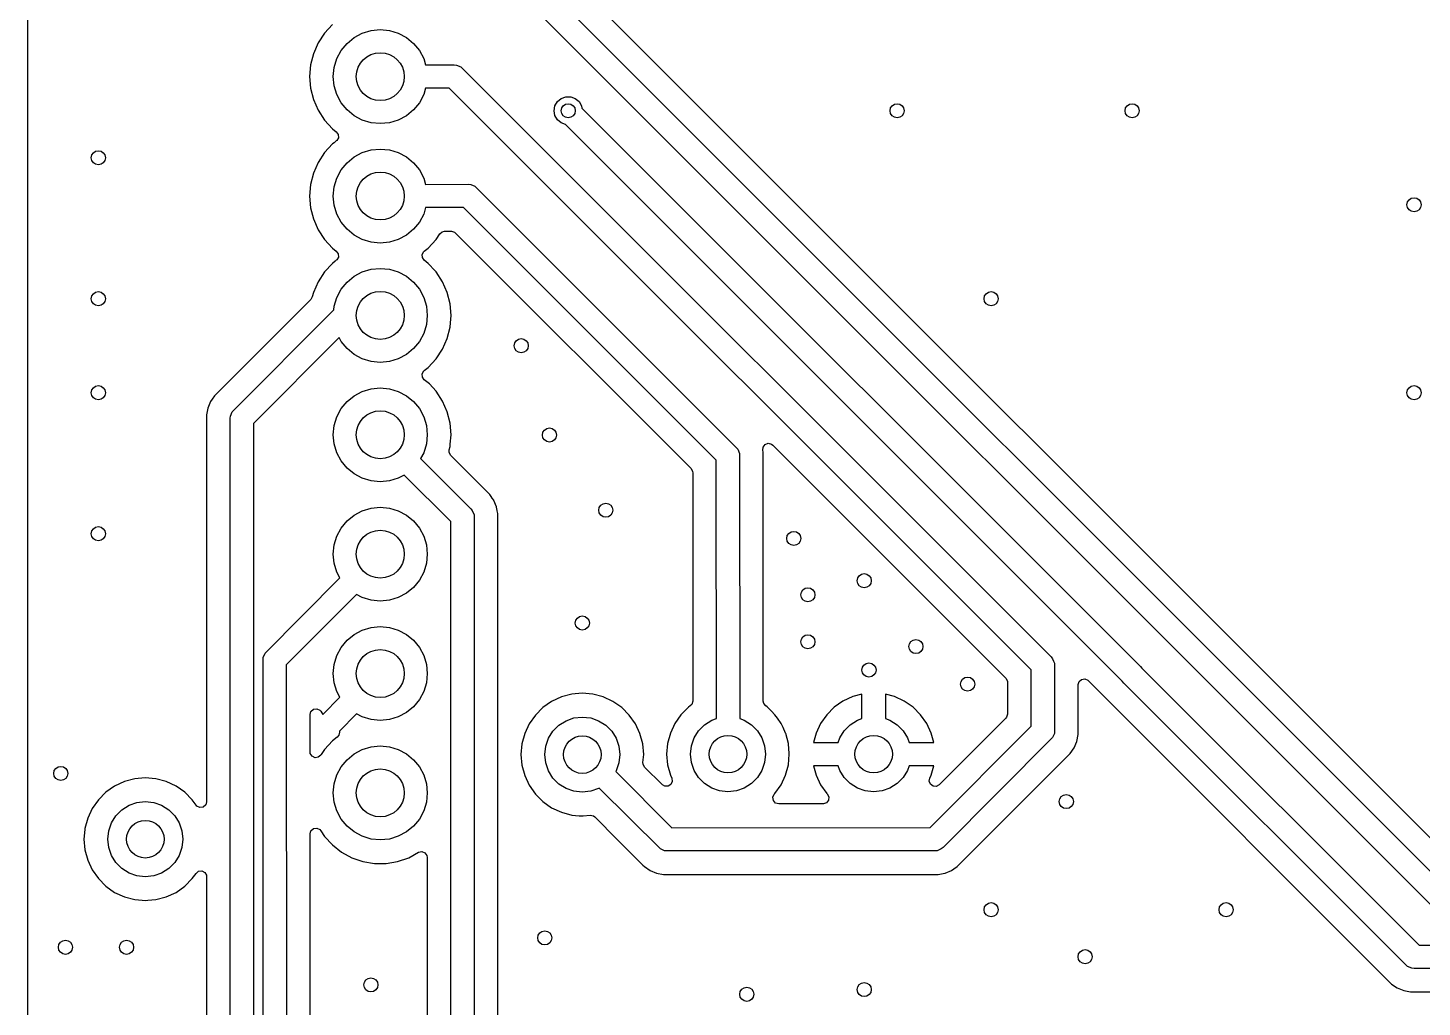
# Model space of a CAD drawing. Extents: x 105.5 to 175.5, y -124.6 to -35.5.
# Drawn here: x 105.5 to 135.17, y -86.07 to -65.24 of the extents above; entities that cross this region are included whole.
import ezdxf

# ---------------------------------------------------------------- set-up
doc = ezdxf.new("R2010")
doc.units = 0
doc.layers.add('BLACK', color=7, linetype='CONTINUOUS')

msp = doc.modelspace()

# ---------------------------------------------------------------- linework, layer by layer
at = {"layer": 'BLACK', "linetype": 'CONTINUOUS'}
for p, q in [((105.5005, -82.499998), (105.5005, -40.931323)), ((113.856226, -61.704254), (135.913104, -83.754571)), ((136.079548, -83.213181), (114.499381, -61.633013)), ((135.662746, -84.204506), (113.505097, -62.053448)), ((111.980257, -65.167261), (111.811833, -65.350217)), ((112.80491, -65.294215), (113, -65.275)), ((113, -65.275), (113.19509, -65.294215)), ((111.675826, -65.558393), (111.575936, -65.786118)), ((111.811833, -65.350217), (111.675826, -65.558393)), ((112.16853, -65.71943), (112.292893, -65.567893)), ((112.292893, -65.567893), (112.44443, -65.44353)), ((112.44443, -65.44353), (112.617317, -65.35112)), ((112.617317, -65.35112), (112.80491, -65.294215)), ((113.19509, -65.294215), (113.382683, -65.35112)), ((113.382683, -65.35112), (113.55557, -65.44353)), ((113.55557, -65.44353), (113.707107, -65.567893)), ((113.707107, -65.567893), (113.83147, -65.71943)), ((111.575936, -65.786118), (111.514892, -66.027175)), ((112.07612, -65.892317), (112.16853, -65.71943)), ((113.83147, -65.71943), (113.92388, -65.892317)), ((111.51489, -66.027187), (111.494357, -66.274994)), ((111.514892, -66.027175), (111.51489, -66.027187)), ((112, -66.275), (112.019215, -66.07991)), ((112.019215, -66.07991), (112.07612, -65.892317)), ((113.92388, -65.892317), (113.964676, -66.026805)), ((113.964676, -66.026805), (114.575, -66.025)), ((114.575, -66.025), (114.623773, -66.029804)), ((114.623773, -66.029804), (114.713893, -66.067133)), ((114.713893, -66.067133), (114.71574, -66.06898)), ((114.71574, -66.06898), (127.276777, -78.623223)), ((111.494357, -66.274994), (111.494357, -66.275005)), ((111.494357, -66.275005), (111.51489, -66.522812)), ((112.019215, -66.47009), (112, -66.275)), ((111.51489, -66.522812), (111.514892, -66.522824)), ((111.514892, -66.522824), (111.575936, -66.763881)), ((112.07612, -66.657683), (112.019215, -66.47009)), ((112.16853, -66.83057), (112.07612, -66.657683)), ((113.92388, -66.657683), (113.83147, -66.83057)), ((113.964994, -66.522145), (113.92388, -66.657683)), ((114.467142, -66.520659), (113.964994, -66.522145)), ((126.850322, -78.897142), (114.467142, -66.520659)), ((116.770187, -66.807164), (116.85, -66.740192)), ((116.85, -66.740192), (116.947906, -66.704558)), ((116.947906, -66.704558), (117.052094, -66.704558)), ((117.052094, -66.704558), (117.15, -66.740192)), ((117.15, -66.740192), (117.229813, -66.807164)), ((111.575936, -66.763881), (111.675826, -66.991606)), ((111.675826, -66.991606), (111.811833, -67.199782)), ((112.292893, -66.982107), (112.16853, -66.83057)), ((112.44443, -67.10647), (112.292893, -66.982107)), ((113.707107, -66.982107), (113.55557, -67.10647)), ((113.83147, -66.83057), (113.707107, -66.982107)), ((116.7, -67), (116.718092, -66.897394)), ((116.718092, -67.102606), (116.7, -67)), ((116.718092, -66.897394), (116.770187, -66.807164)), ((117.229813, -66.807164), (117.281908, -66.897394)), ((117.281908, -66.897394), (117.289971, -66.943127)), ((117.289971, -66.943127), (129.176777, -78.823223)), ((111.811833, -67.199782), (111.811836, -67.199785)), ((111.811836, -67.199785), (111.980256, -67.382738)), ((112.617317, -67.19888), (112.44443, -67.10647)), ((112.80491, -67.255785), (112.617317, -67.19888)), ((113, -67.275), (112.80491, -67.255785)), ((113.19509, -67.255785), (113, -67.275)), ((113.382683, -67.19888), (113.19509, -67.255785)), ((113.55557, -67.10647), (113.382683, -67.19888)), ((116.770187, -67.192836), (116.718092, -67.102606)), ((116.85, -67.259808), (116.770187, -67.192836)), ((116.938546, -67.292035), (116.85, -67.259808)), ((128.792315, -79.139114), (116.938546, -67.292035)), ((111.980256, -67.382738), (112.063008, -67.447147)), ((112.063014, -67.642848), (112.015385, -67.67992)), ((112.063008, -67.447147), (112.103821, -67.503857)), ((112.072864, -67.634313), (112.063014, -67.642848)), ((112.107496, -67.57363), (112.072864, -67.634313)), ((112.103821, -67.503857), (112.107496, -67.57363)), ((111.811833, -67.890217), (111.675826, -68.098393)), ((111.980257, -67.707261), (111.811833, -67.890217)), ((112.015385, -67.67992), (111.980257, -67.707261)), ((112.44443, -67.98353), (112.617317, -67.89112)), ((112.617317, -67.89112), (112.80491, -67.834215)), ((112.80491, -67.834215), (113, -67.815)), ((113, -67.815), (113.19509, -67.834215)), ((113.19509, -67.834215), (113.382683, -67.89112)), ((113.382683, -67.89112), (113.55557, -67.98353)), ((111.675826, -68.098393), (111.575936, -68.326118)), ((112.16853, -68.25943), (112.292893, -68.107893)), ((112.292893, -68.107893), (112.44443, -67.98353)), ((113.55557, -67.98353), (113.707107, -68.107893)), ((113.707107, -68.107893), (113.83147, -68.25943)), ((111.575936, -68.326118), (111.514892, -68.567175)), ((112.019215, -68.61991), (112.07612, -68.432317)), ((112.07612, -68.432317), (112.16853, -68.25943)), ((113.83147, -68.25943), (113.92388, -68.432317)), ((113.92388, -68.432317), (113.964818, -68.567273)), ((111.51489, -68.567187), (111.494357, -68.814994)), ((111.494357, -68.814994), (111.494357, -68.815005)), ((111.494357, -68.815005), (111.51489, -69.062812)), ((111.514892, -68.567175), (111.51489, -68.567187)), ((112, -68.815), (112.019215, -68.61991)), ((112.019215, -69.01009), (112, -68.815)), ((113.964818, -68.567273), (114.875661, -68.565)), ((114.875661, -68.565), (114.924434, -68.569804)), ((114.924434, -68.569804), (115.014554, -68.607133)), ((115.014554, -68.607133), (115.015371, -68.60795)), ((115.015371, -68.60795), (120.576777, -74.162562)), ((111.51489, -69.062812), (111.514892, -69.062824)), ((111.514892, -69.062824), (111.575936, -69.303881)), ((112.07612, -69.197683), (112.019215, -69.01009)), ((113.964859, -69.062591), (113.92388, -69.197683)), ((114.767778, -69.060587), (113.964859, -69.062591)), ((120.150072, -74.436306), (114.767778, -69.060587)), ((111.575936, -69.303881), (111.675826, -69.531606)), ((112.16853, -69.37057), (112.07612, -69.197683)), ((112.292893, -69.522107), (112.16853, -69.37057)), ((113.83147, -69.37057), (113.707107, -69.522107)), ((113.92388, -69.197683), (113.83147, -69.37057)), ((111.675826, -69.531606), (111.811833, -69.739782)), ((112.44443, -69.64647), (112.292893, -69.522107)), ((112.617317, -69.73888), (112.44443, -69.64647)), ((113.55557, -69.64647), (113.382683, -69.73888)), ((113.707107, -69.522107), (113.55557, -69.64647)), ((114.188164, -69.739785), (114.265327, -69.621677)), ((114.265327, -69.621677), (114.318474, -69.576322)), ((114.318474, -69.576322), (114.369136, -69.5655)), ((114.369136, -69.5655), (114.513431, -69.5655)), ((114.513431, -69.5655), (114.58047, -69.585185)), ((114.58047, -69.585185), (114.601112, -69.601819)), ((114.601112, -69.601819), (119.613181, -74.613887)), ((111.811833, -69.739782), (111.811835, -69.739784)), ((111.811835, -69.739784), (111.811836, -69.739785)), ((111.811836, -69.739785), (111.980256, -69.922738)), ((111.980256, -69.922738), (112.063008, -69.987147)), ((112.063008, -69.987147), (112.103821, -70.043857)), ((112.80491, -69.795785), (112.617317, -69.73888)), ((113, -69.815), (112.80491, -69.795785)), ((113.19509, -69.795785), (113, -69.815)), ((113.382683, -69.73888), (113.19509, -69.795785)), ((113.892504, -70.05637), (113.927136, -69.995687)), ((113.927136, -69.995687), (113.936985, -69.987151)), ((113.936985, -69.987151), (114.019744, -69.922738)), ((114.019744, -69.922738), (114.188164, -69.739785)), ((111.980257, -70.247261), (111.811833, -70.430217)), ((112.041942, -70.19925), (111.980257, -70.247261)), ((112.063014, -70.182848), (112.041942, -70.19925)), ((112.072864, -70.174313), (112.063014, -70.182848)), ((112.107496, -70.11363), (112.072864, -70.174313)), ((112.103821, -70.043857), (112.107496, -70.11363)), ((113.896179, -70.126143), (113.892504, -70.05637)), ((113.936991, -70.182852), (113.896179, -70.126143)), ((114.019744, -70.247262), (113.936991, -70.182852)), ((114.166557, -70.406744), (114.019744, -70.247262)), ((111.811833, -70.430217), (111.675826, -70.638393)), ((112.292893, -70.647893), (112.44443, -70.52353)), ((112.44443, -70.52353), (112.617317, -70.43112)), ((112.617317, -70.43112), (112.80491, -70.374215)), ((112.80491, -70.374215), (113, -70.355)), ((113, -70.355), (113.19509, -70.374215)), ((113.19509, -70.374215), (113.382683, -70.43112)), ((113.382683, -70.43112), (113.55557, -70.52353)), ((113.55557, -70.52353), (113.707107, -70.647893)), ((114.188166, -70.430217), (114.166557, -70.406744)), ((114.324173, -70.638393), (114.188166, -70.430217)), ((111.575934, -70.866123), (111.551567, -70.962347)), ((111.575935, -70.866122), (111.575934, -70.866123)), ((111.675826, -70.638393), (111.575935, -70.866122)), ((112.07612, -70.972317), (112.16853, -70.79943)), ((112.16853, -70.79943), (112.292893, -70.647893)), ((113.707107, -70.647893), (113.83147, -70.79943)), ((113.83147, -70.79943), (113.92388, -70.972317)), ((114.424063, -70.866118), (114.324173, -70.638393)), ((114.485107, -71.107175), (114.424063, -70.866118)), ((111.519043, -71.019587), (109.47205, -73.06658)), ((111.551567, -70.962347), (111.519043, -71.019587)), ((112.01184, -71.234778), (112.019215, -71.15991)), ((112.019215, -71.15991), (112.07612, -70.972317)), ((113.92388, -70.972317), (113.980785, -71.15991)), ((113.980785, -71.15991), (114, -71.355)), ((114.485109, -71.107187), (114.485107, -71.107175)), ((114.505643, -71.354994), (114.485109, -71.107187)), ((109.847459, -73.40578), (112.01184, -71.234778)), ((114, -71.355), (113.980785, -71.55009)), ((114.492697, -71.511238), (114.505643, -71.355005)), ((114.505643, -71.355005), (114.505643, -71.354994)), ((113.92388, -71.737683), (113.83147, -71.91057)), ((113.980785, -71.55009), (113.92388, -71.737683)), ((114.424063, -71.843881), (114.485108, -71.602821)), ((114.485108, -71.602821), (114.492697, -71.511238)), ((112.122784, -71.824985), (110.300224, -73.65312)), ((112.16853, -71.91057), (112.122784, -71.824985)), ((112.292893, -72.062107), (112.16853, -71.91057)), ((112.44443, -72.18647), (112.292893, -72.062107)), ((113.707107, -72.062107), (113.55557, -72.18647)), ((113.83147, -71.91057), (113.707107, -72.062107)), ((114.188164, -72.279785), (114.324173, -72.071607)), ((114.324173, -72.071607), (114.424063, -71.843881)), ((112.617317, -72.27888), (112.44443, -72.18647)), ((112.80491, -72.335785), (112.617317, -72.27888)), ((113, -72.355), (112.80491, -72.335785)), ((113.19509, -72.335785), (113, -72.355)), ((113.382683, -72.27888), (113.19509, -72.335785)), ((113.55557, -72.18647), (113.382683, -72.27888)), ((114.019744, -72.462738), (114.188164, -72.279785)), ((113.892504, -72.59637), (113.927136, -72.535687)), ((113.896179, -72.666143), (113.892504, -72.59637)), ((113.936991, -72.722852), (113.896179, -72.666143)), ((113.927136, -72.535687), (113.936985, -72.527151)), ((113.936985, -72.527151), (114.019744, -72.462738)), ((112.44443, -73.06353), (112.617317, -72.97112)), ((112.617317, -72.97112), (112.80491, -72.914215)), ((112.80491, -72.914215), (113, -72.895)), ((113, -72.895), (113.19509, -72.914215)), ((113.19509, -72.914215), (113.382683, -72.97112)), ((113.382683, -72.97112), (113.55557, -73.06353)), ((114.019744, -72.787262), (113.936991, -72.722852)), ((114.044886, -72.814574), (114.019744, -72.787262)), ((114.188166, -72.970217), (114.044886, -72.814574)), ((114.324173, -73.178393), (114.188166, -72.970217)), ((109.389914, -73.189508), (109.333342, -73.326086)), ((109.389921, -73.189496), (109.389914, -73.189508)), ((109.422813, -73.140269), (109.389921, -73.189496)), ((109.472044, -73.066588), (109.422812, -73.140268)), ((109.422812, -73.140268), (109.422813, -73.140269)), ((109.47205, -73.06658), (109.472044, -73.066588)), ((112.16853, -73.33943), (112.292893, -73.187893)), ((112.292893, -73.187893), (112.44443, -73.06353)), ((113.55557, -73.06353), (113.707107, -73.187893)), ((113.707107, -73.187893), (113.83147, -73.33943)), ((114.424063, -73.406118), (114.324173, -73.178393)), ((109.33334, -73.326092), (109.3045, -73.471079)), ((109.3045, -73.471079), (109.3045, -81.702388)), ((109.333342, -73.326086), (109.33334, -73.326092)), ((109.805, -73.545), (109.809804, -73.496227)), ((109.809804, -100.003773), (109.805, -73.545)), ((109.809804, -73.496227), (109.847133, -73.406107)), ((109.847133, -73.406107), (109.847459, -73.40578)), ((112.019215, -73.69991), (112.07612, -73.512317)), ((112.07612, -73.512317), (112.16853, -73.33943)), ((113.83147, -73.33943), (113.92388, -73.512317)), ((113.92388, -73.512317), (113.980785, -73.69991)), ((114.485107, -73.647175), (114.424063, -73.406118)), ((110.300224, -73.65312), (110.304982, -99.857892)), ((112, -73.895), (112.019215, -73.69991)), ((113.980785, -73.69991), (114, -73.895)), ((114.485109, -73.647187), (114.485107, -73.647175)), ((114.505643, -73.894994), (114.485109, -73.647187)), ((112.019215, -74.09009), (112, -73.895)), ((112.07612, -74.277683), (112.019215, -74.09009)), ((113.980785, -74.09009), (113.92388, -74.277683)), ((114, -73.895), (113.980785, -74.09009)), ((114.466857, -74.21489), (114.485106, -74.142829)), ((114.485106, -74.142829), (114.485107, -74.142824)), ((114.485107, -74.142824), (114.485108, -74.142821)), ((114.485108, -74.142821), (114.489232, -74.093051)), ((114.489232, -74.093051), (114.505643, -73.895005)), ((114.505643, -73.895005), (114.505643, -73.894994)), ((120.576777, -74.162562), (120.607862, -74.200441)), ((121.142459, -74.224999), (121.148685, -74.155408)), ((121.148685, -74.155408), (121.191547, -74.10023)), ((121.191547, -74.10023), (121.257437, -74.076984)), ((121.257437, -74.076984), (121.325434, -74.093051)), ((121.325434, -74.093051), (121.351757, -74.113125)), ((121.351757, -74.113125), (126.313181, -79.074549)), ((112.16853, -74.45057), (112.07612, -74.277683)), ((112.292893, -74.602107), (112.16853, -74.45057)), ((113.92388, -74.277683), (113.857102, -74.402614)), ((113.857102, -74.402614), (114.926777, -75.468223)), ((114.465896, -74.27169), (114.466857, -74.21489)), ((114.499381, -74.333013), (114.465896, -74.27169)), ((115.332952, -75.166584), (114.499381, -74.333013)), ((120.154199, -79.933776), (120.150072, -74.436306)), ((120.607862, -74.200441), (120.607867, -74.200446)), ((120.607867, -74.200446), (120.645196, -74.290566)), ((120.645196, -74.290566), (120.649433, -79.935047)), ((121.1505, -74.26542), (121.142459, -74.224999)), ((121.1505, -79.563336), (121.1505, -74.26542)), ((112.44443, -74.72647), (112.292893, -74.602107)), ((112.617317, -74.81888), (112.44443, -74.72647)), ((113.506657, -74.752614), (113.382683, -74.81888)), ((114.500024, -75.742206), (113.506657, -74.752614)), ((119.613181, -74.613887), (119.646666, -74.67521)), ((119.646666, -74.67521), (119.6495, -74.701568)), ((119.6495, -74.701568), (119.6495, -79.563336)), ((112.80491, -74.875785), (112.617317, -74.81888)), ((113, -74.895), (112.80491, -74.875785)), ((113.19509, -74.875785), (113, -74.895)), ((113.382683, -74.81888), (113.19509, -74.875785)), ((115.332956, -75.166589), (115.332952, -75.166584)), ((115.359384, -75.206143), (115.332956, -75.166589)), ((115.382186, -75.24027), (115.359384, -75.206143)), ((115.415084, -75.289505), (115.382186, -75.24027)), ((115.415765, -75.290525), (115.415084, -75.289505)), ((115.417408, -75.295117), (115.415765, -75.290525)), ((115.471659, -75.426088), (115.417408, -75.295117)), ((112.292893, -75.727893), (112.44443, -75.60353)), ((112.44443, -75.60353), (112.617317, -75.51112)), ((112.617317, -75.51112), (112.80491, -75.454215)), ((112.80491, -75.454215), (113, -75.435)), ((113, -75.435), (113.19509, -75.454215)), ((113.19509, -75.454215), (113.382683, -75.51112)), ((113.382683, -75.51112), (113.55557, -75.60353)), ((113.55557, -75.60353), (113.707107, -75.727893)), ((114.926777, -75.468223), (114.957868, -75.506108)), ((114.957868, -75.506108), (114.995197, -75.596228)), ((114.995197, -75.596228), (114.995197, -75.600197)), ((114.995197, -75.600197), (115, -94.67)), ((115.47166, -75.426095), (115.471659, -75.426088)), ((115.475727, -75.446543), (115.47166, -75.426095)), ((115.479067, -75.463333), (115.475727, -75.446543)), ((115.488393, -75.510217), (115.479067, -75.463333)), ((115.5005, -75.57108), (115.488393, -75.510217)), ((115.5005, -88.319998), (115.5005, -75.57108)), ((112.07612, -76.052317), (112.16853, -75.87943)), ((112.16853, -75.87943), (112.292893, -75.727893)), ((113.707107, -75.727893), (113.83147, -75.87943)), ((113.83147, -75.87943), (113.92388, -76.052317)), ((114.504764, -94.561869), (114.500024, -75.742206)), ((112, -76.435), (112.019215, -76.23991)), ((112.019215, -76.23991), (112.07612, -76.052317)), ((113.92388, -76.052317), (113.980785, -76.23991)), ((113.980785, -76.23991), (114, -76.435)), ((112.019215, -76.63009), (112, -76.435)), ((114, -76.435), (113.980785, -76.63009)), ((112.07612, -76.817683), (112.019215, -76.63009)), ((112.142189, -76.94129), (112.07612, -76.817683)), ((113.92388, -76.817683), (113.83147, -76.99057)), ((113.980785, -76.63009), (113.92388, -76.817683)), ((110.547468, -78.540771), (112.142189, -76.94129)), ((113.707107, -77.142107), (113.55557, -77.26647)), ((113.83147, -76.99057), (113.707107, -77.142107)), ((112.491999, -77.291896), (111.000234, -78.788114)), ((112.617317, -77.35888), (112.491999, -77.291896)), ((112.80491, -77.415785), (112.617317, -77.35888)), ((113, -77.435), (112.80491, -77.415785)), ((113.19509, -77.415785), (113, -77.435)), ((113.382683, -77.35888), (113.19509, -77.415785)), ((113.55557, -77.26647), (113.382683, -77.35888)), ((112.617317, -78.05112), (112.80491, -77.994215)), ((112.80491, -77.994215), (113, -77.975)), ((113, -77.975), (113.19509, -77.994215)), ((113.19509, -77.994215), (113.382683, -78.05112)), ((112.16853, -78.41943), (112.292893, -78.267893)), ((112.292893, -78.267893), (112.44443, -78.14353)), ((112.44443, -78.14353), (112.617317, -78.05112)), ((113.382683, -78.05112), (113.55557, -78.14353)), ((113.55557, -78.14353), (113.707107, -78.267893)), ((113.707107, -78.267893), (113.83147, -78.41943)), ((110.509804, -78.631227), (110.547133, -78.541107)), ((110.547133, -78.541107), (110.547468, -78.540771)), ((112.019215, -78.77991), (112.07612, -78.592317)), ((112.07612, -78.592317), (112.16853, -78.41943)), ((113.83147, -78.41943), (113.92388, -78.592317)), ((113.92388, -78.592317), (113.980785, -78.77991)), ((127.276777, -78.623223), (127.307868, -78.661108)), ((110.505, -78.68), (110.509804, -78.631227)), ((110.509804, -98.163773), (110.505, -78.68)), ((111.000234, -78.788114), (111.004976, -98.01774)), ((112, -78.975), (112.019215, -78.77991)), ((113.980785, -78.77991), (114, -78.975)), ((126.854285, -80.092361), (126.850322, -78.897142)), ((127.307868, -78.661108), (127.329734, -78.713899)), ((127.329734, -78.713899), (127.345196, -78.751227)), ((127.345196, -78.751227), (127.35, -80.2)), ((129.176777, -78.823223), (129.207519, -78.860682)), ((129.207519, -78.860682), (135.108114, -84.754638)), ((112.019215, -79.17009), (112, -78.975)), ((112.07612, -79.357683), (112.019215, -79.17009)), ((113.980785, -79.17009), (113.92388, -79.357683)), ((114, -78.975), (113.980785, -79.17009)), ((126.313181, -79.074549), (126.346666, -79.135872)), ((126.346666, -79.135872), (126.3495, -79.16223)), ((126.3495, -79.16223), (126.3495, -79.83777)), ((127.8505, -79.21123), (127.870185, -79.144191)), ((127.8505, -80.126083), (127.8505, -79.21123)), ((127.870185, -79.144191), (127.922989, -79.098436)), ((127.922989, -79.098436), (127.992147, -79.088492)), ((127.992147, -79.088492), (128.055703, -79.117517)), ((128.055703, -79.117517), (128.062181, -79.123549)), ((128.062181, -79.123549), (128.417048, -79.478416)), ((128.823223, -79.176777), (128.792315, -79.139114)), ((134.860219, -85.206979), (128.823223, -79.176777)), ((111.776564, -79.844882), (112.14148, -79.479964)), ((112.14148, -79.479964), (112.07612, -79.357683)), ((113.92388, -79.357683), (113.83147, -79.53057)), ((116.853502, -79.473261), (116.647267, -79.569431)), ((116.853511, -79.473258), (116.853502, -79.473261)), ((117.073302, -79.414366), (116.853511, -79.473258)), ((117.073313, -79.414364), (117.073302, -79.414366)), ((117.299998, -79.394532), (117.073313, -79.414364)), ((117.300002, -79.394532), (117.299998, -79.394532)), ((117.526686, -79.414364), (117.300002, -79.394532)), ((117.526691, -79.414364), (117.526686, -79.414364)), ((117.526692, -79.414365), (117.526691, -79.414364)), ((117.526693, -79.414365), (117.526692, -79.414365)), ((117.526697, -79.414366), (117.526693, -79.414365)), ((117.746488, -79.473258), (117.526697, -79.414366)), ((117.746497, -79.473261), (117.746488, -79.473258)), ((117.952732, -79.569431), (117.746497, -79.473261)), ((123.053671, -79.463734), (122.847517, -79.559865)), ((123.25, -79.411127), (123.053671, -79.463734)), ((123.25, -79.935245), (123.25, -79.411127)), ((123.946328, -79.463734), (123.75, -79.411127)), ((123.75, -79.411127), (123.75, -79.935245)), ((124.152482, -79.559865), (123.946328, -79.463734)), ((128.417048, -79.478416), (134.417048, -85.478415)), ((111.5055, -79.846496), (111.525185, -79.779457)), ((111.525185, -79.779457), (111.577989, -79.733702)), ((111.577989, -79.733702), (111.647147, -79.723758)), ((111.647147, -79.723758), (111.710703, -79.752783)), ((111.710703, -79.752783), (111.733309, -79.778675)), ((111.733309, -79.778675), (111.776564, -79.844882)), ((113.55557, -79.80647), (113.382683, -79.89888)), ((113.707107, -79.682107), (113.55557, -79.80647)), ((113.83147, -79.53057), (113.707107, -79.682107)), ((116.460858, -79.699954), (116.299954, -79.860858)), ((116.647265, -79.569432), (116.460858, -79.699954)), ((116.647267, -79.569431), (116.647265, -79.569432)), ((117.952734, -79.569432), (117.952732, -79.569431)), ((118.139141, -79.699954), (117.952734, -79.569432)), ((118.300045, -79.860858), (118.139141, -79.699954)), ((119.560863, -79.689951), (119.399951, -79.850862)), ((119.596625, -79.66491), (119.560863, -79.689951)), ((119.629815, -79.630375), (119.596625, -79.66491)), ((119.6495, -79.563336), (119.629815, -79.630375)), ((121.159751, -79.610332), (121.1505, -79.563336)), ((121.203375, -79.66491), (121.159751, -79.610332)), ((121.234373, -79.686615), (121.203375, -79.66491)), ((121.239139, -79.689953), (121.234373, -79.686615)), ((121.327861, -79.778675), (121.239139, -79.689953)), ((121.400048, -79.850862), (121.327861, -79.778675)), ((122.661179, -79.690342), (122.500342, -79.851179)), ((122.847517, -79.559865), (122.661179, -79.690342)), ((124.33882, -79.690342), (124.152482, -79.559865)), ((124.499657, -79.851179), (124.33882, -79.690342)), ((111.5055, -80.642588), (111.5055, -79.846496)), ((112.495032, -79.833517), (112.129942, -80.198609)), ((112.617317, -79.89888), (112.495032, -79.833517)), ((112.80491, -79.955785), (112.617317, -79.89888)), ((113, -79.975), (112.80491, -79.955785)), ((113.19509, -79.955785), (113, -79.975)), ((113.382683, -79.89888), (113.19509, -79.955785)), ((116.169431, -80.047267), (116.073261, -80.253502)), ((116.169432, -80.047265), (116.169431, -80.047267)), ((116.299954, -79.860858), (116.169432, -80.047265)), ((116.674535, -80.201208), (116.801208, -80.074535)), ((116.801208, -80.074535), (116.952893, -79.979225)), ((116.952893, -79.979225), (117.121983, -79.920058)), ((117.121983, -79.920058), (117.3, -79.9)), ((117.3, -79.9), (117.478017, -79.920058)), ((117.478017, -79.920058), (117.647107, -79.979225)), ((117.647107, -79.979225), (117.798792, -80.074535)), ((117.798792, -80.074535), (117.925465, -80.201208)), ((118.300047, -79.860861), (118.300045, -79.860858)), ((118.430568, -80.047266), (118.300047, -79.860861)), ((118.526739, -80.253504), (118.430568, -80.047266)), ((119.269431, -80.037267), (119.173261, -80.243502)), ((119.269432, -80.037265), (119.269431, -80.037267)), ((119.399951, -79.850862), (119.269432, -80.037265)), ((119.774535, -80.191208), (119.901208, -80.064535)), ((119.901208, -80.064535), (120.052893, -79.969225)), ((120.052893, -79.969225), (120.154199, -79.933776)), ((120.649433, -79.935047), (120.747107, -79.969225)), ((120.747107, -79.969225), (120.898792, -80.064535)), ((120.898792, -80.064535), (121.025465, -80.191208)), ((121.452275, -79.925451), (121.400048, -79.850862)), ((121.530568, -80.037266), (121.452275, -79.925451)), ((121.571984, -80.126083), (121.530568, -80.037266)), ((122.369865, -80.037517), (122.273734, -80.243673)), ((122.500342, -79.851179), (122.369865, -80.037517)), ((122.874535, -80.191208), (123.001208, -80.064535)), ((123.001208, -80.064535), (123.152893, -79.969225)), ((123.152893, -79.969225), (123.25, -79.935245)), ((123.75, -79.935245), (123.847107, -79.969225)), ((123.847107, -79.969225), (123.998792, -80.064535)), ((123.998792, -80.064535), (124.125465, -80.191208)), ((124.630134, -80.037517), (124.499657, -79.851179)), ((124.726265, -80.243673), (124.630134, -80.037517)), ((124.702837, -82.250081), (126.854285, -80.092361)), ((126.313181, -79.925451), (124.89497, -81.343661)), ((126.329815, -79.904809), (126.313181, -79.925451)), ((126.3495, -79.83777), (126.329815, -79.904809)), ((111.980256, -80.407262), (111.811836, -80.590215)), ((111.980258, -80.40726), (111.980256, -80.407261)), ((111.980256, -80.407261), (111.980256, -80.407262)), ((112.083744, -80.326713), (111.980258, -80.40726)), ((112.11585, -80.289307), (112.083744, -80.326713)), ((112.131343, -80.221177), (112.11585, -80.289307)), ((112.129942, -80.198609), (112.131343, -80.221177)), ((116.073258, -80.253511), (116.014366, -80.473302)), ((116.073261, -80.253502), (116.073258, -80.253511)), ((116.520058, -80.521983), (116.579225, -80.352893)), ((116.579225, -80.352893), (116.674535, -80.201208)), ((117.925465, -80.201208), (118.020775, -80.352893)), ((118.020775, -80.352893), (118.079942, -80.521983)), ((118.585635, -80.473308), (118.526739, -80.253504)), ((119.173258, -80.243511), (119.114366, -80.463302)), ((119.173261, -80.243502), (119.173258, -80.243511)), ((119.620058, -80.511983), (119.679225, -80.342893)), ((119.679225, -80.342893), (119.774535, -80.191208)), ((121.025465, -80.191208), (121.120775, -80.342893)), ((121.120775, -80.342893), (121.179942, -80.511983)), ((121.626738, -80.243502), (121.571984, -80.126083)), ((121.626741, -80.243511), (121.626738, -80.243502)), ((121.62942, -80.253511), (121.626741, -80.243511)), ((121.685635, -80.463308), (121.62942, -80.253511)), ((122.27373, -80.243682), (122.221127, -80.439999)), ((122.273734, -80.243673), (122.27373, -80.243682)), ((122.745246, -80.44), (122.779225, -80.342893)), ((122.779225, -80.342893), (122.874535, -80.191208)), ((124.125465, -80.191208), (124.220775, -80.342893)), ((124.220775, -80.342893), (124.254754, -80.44)), ((124.726269, -80.243682), (124.726265, -80.243673)), ((124.778872, -80.439999), (124.726269, -80.243682)), ((127.307523, -80.339236), (124.976777, -82.676777)), ((127.307867, -80.338893), (127.307523, -80.339236)), ((127.345196, -80.248773), (127.307867, -80.338893)), ((127.35, -80.2), (127.345196, -80.248773)), ((127.821658, -80.418913), (127.8505, -80.273918)), ((127.8505, -80.273918), (127.8505, -80.126083)), ((111.510264, -80.676628), (111.5055, -80.642588)), ((111.547595, -80.735688), (111.510264, -80.676628)), ((111.74011, -80.700001), (111.733309, -80.71041)), ((111.811836, -80.590215), (111.74011, -80.700001)), ((112.292893, -80.807893), (112.44443, -80.68353)), ((112.44443, -80.68353), (112.617317, -80.59112)), ((112.617317, -80.59112), (112.80491, -80.534215)), ((112.80491, -80.534215), (113, -80.515)), ((113, -80.515), (113.19509, -80.534215)), ((113.19509, -80.534215), (113.382683, -80.59112)), ((113.382683, -80.59112), (113.55557, -80.68353)), ((113.55557, -80.68353), (113.707107, -80.807893)), ((116.014364, -80.473313), (115.994532, -80.699998)), ((115.994532, -80.699998), (115.994532, -80.700001)), ((115.994532, -80.700001), (116.014364, -80.926686)), ((116.014366, -80.473302), (116.014364, -80.473313)), ((116.5, -80.7), (116.520058, -80.521983)), ((116.520058, -80.878017), (116.5, -80.7)), ((118.079942, -80.521983), (118.1, -80.7)), ((118.1, -80.7), (118.079942, -80.878017)), ((118.605468, -80.7), (118.585635, -80.473308)), ((118.590869, -80.866863), (118.605468, -80.7)), ((119.114364, -80.463313), (119.094532, -80.689998)), ((119.094532, -80.689998), (119.094532, -80.690001)), ((119.094532, -80.690001), (119.114364, -80.916686)), ((119.114366, -80.463302), (119.114364, -80.463313)), ((119.6, -80.69), (119.620058, -80.511983)), ((119.620058, -80.868017), (119.6, -80.69)), ((121.179942, -80.511983), (121.2, -80.69)), ((121.2, -80.69), (121.179942, -80.868017)), ((121.68651, -80.473313), (121.685635, -80.463308)), ((121.685635, -80.916692), (121.705468, -80.69)), ((121.704454, -80.678415), (121.68651, -80.473313)), ((121.705468, -80.69), (121.704454, -80.678415)), ((122.221127, -80.439999), (122.221128, -80.44)), ((122.221128, -80.44), (122.745246, -80.44)), ((124.254754, -80.44), (124.778872, -80.44)), ((124.778872, -80.44), (124.778872, -80.439999)), ((125.278416, -83.082952), (127.682951, -80.678416)), ((127.682951, -80.678416), (127.765084, -80.555495)), ((127.765084, -80.555495), (127.821658, -80.418913)), ((111.610931, -80.76519), (111.547595, -80.735688)), ((111.680162, -80.755766), (111.610931, -80.76519)), ((111.733309, -80.71041), (111.680162, -80.755766)), ((112.07612, -81.132317), (112.16853, -80.95943)), ((112.16853, -80.95943), (112.292893, -80.807893)), ((113.707107, -80.807893), (113.83147, -80.95943)), ((113.83147, -80.95943), (113.92388, -81.132317)), ((116.014364, -80.926686), (116.014366, -80.926697)), ((116.014366, -80.926697), (116.073258, -81.146488)), ((116.579225, -81.047107), (116.520058, -80.878017)), ((118.079942, -80.878017), (118.020775, -81.047107)), ((118.593231, -80.904025), (118.590869, -80.866863)), ((118.626716, -80.965348), (118.593231, -80.904025)), ((118.996772, -81.335405), (118.626716, -80.965348)), ((119.114364, -80.916686), (119.114366, -80.916697)), ((119.114366, -80.916697), (119.173258, -81.136488)), ((119.679225, -81.037107), (119.620058, -80.868017)), ((121.179942, -80.868017), (121.120775, -81.037107)), ((121.626739, -81.136496), (121.685635, -80.916692)), ((122.745246, -80.94), (122.221128, -80.94)), ((122.221128, -80.94), (122.27373, -81.136317)), ((122.779225, -81.037107), (122.745246, -80.94)), ((124.254754, -80.94), (124.220775, -81.037107)), ((124.778872, -80.94), (124.254754, -80.94)), ((124.726269, -81.136317), (124.778872, -80.94)), ((107.553502, -81.273261), (107.347267, -81.369431)), ((107.553511, -81.273258), (107.553502, -81.273261)), ((107.773302, -81.214366), (107.553511, -81.273258)), ((107.773313, -81.214364), (107.773302, -81.214366)), ((107.999998, -81.194532), (107.773313, -81.214364)), ((108.000002, -81.194532), (107.999998, -81.194532)), ((108.226686, -81.214364), (108.000002, -81.194532)), ((108.226691, -81.214364), (108.226686, -81.214364)), ((108.226692, -81.214365), (108.226691, -81.214364)), ((108.226693, -81.214365), (108.226692, -81.214365)), ((108.226697, -81.214366), (108.226693, -81.214365)), ((108.446488, -81.273258), (108.226697, -81.214366)), ((108.446497, -81.273261), (108.446488, -81.273258)), ((108.652732, -81.369431), (108.446497, -81.273261)), ((112.019215, -81.31991), (112.07612, -81.132317)), ((113.92388, -81.132317), (113.980785, -81.31991)), ((116.073258, -81.146488), (116.073261, -81.146497)), ((116.073261, -81.146497), (116.169431, -81.352732)), ((116.674535, -81.198792), (116.579225, -81.047107)), ((116.801208, -81.325465), (116.674535, -81.198792)), ((118.020775, -81.047107), (118.011207, -81.062333)), ((118.011207, -81.062333), (119.207971, -82.254673)), ((119.173258, -81.136488), (119.173263, -81.136502)), ((119.173263, -81.136502), (119.204059, -81.202544)), ((119.214551, -81.271621), (119.186031, -81.335405)), ((119.204059, -81.202544), (119.214551, -81.271621)), ((119.774535, -81.188792), (119.679225, -81.037107)), ((119.901208, -81.315465), (119.774535, -81.188792)), ((121.025465, -81.188792), (120.898792, -81.315465)), ((121.120775, -81.037107), (121.025465, -81.188792)), ((121.530568, -81.342734), (121.626739, -81.136496)), ((122.27373, -81.136317), (122.273734, -81.136326)), ((122.273734, -81.136326), (122.369865, -81.342482)), ((122.874535, -81.188792), (122.779225, -81.037107)), ((123.001208, -81.315465), (122.874535, -81.188792)), ((124.125465, -81.188792), (123.998792, -81.315465)), ((124.220775, -81.037107), (124.125465, -81.188792)), ((124.683605, -81.264826), (124.694907, -81.203575)), ((124.708022, -81.33029), (124.683605, -81.264826)), ((124.694907, -81.203575), (124.726266, -81.136326)), ((124.726266, -81.136326), (124.726269, -81.136317)), ((107.160858, -81.499954), (106.999954, -81.660858)), ((107.347265, -81.369432), (107.160858, -81.499954)), ((107.347267, -81.369431), (107.347265, -81.369432)), ((108.652734, -81.369432), (108.652732, -81.369431)), ((108.839141, -81.499954), (108.652734, -81.369432)), ((109.000045, -81.660858), (108.839141, -81.499954)), ((112, -81.515), (112.019215, -81.31991)), ((112.019215, -81.71009), (112, -81.515)), ((113.980785, -81.31991), (114, -81.515)), ((114, -81.515), (113.980785, -81.71009)), ((116.169431, -81.352732), (116.169432, -81.352734)), ((116.169432, -81.352734), (116.299954, -81.539141)), ((116.299954, -81.539141), (116.460858, -81.700045)), ((116.952893, -81.420775), (116.801208, -81.325465)), ((117.121983, -81.479942), (116.952893, -81.420775)), ((117.3, -81.5), (117.121983, -81.479942)), ((117.478017, -81.479942), (117.3, -81.5)), ((117.647107, -81.420775), (117.478017, -81.479942)), ((117.660679, -81.412246), (117.647107, -81.420775)), ((118.960837, -82.707597), (117.660679, -81.412246)), ((119.003996, -81.342629), (118.996772, -81.335405)), ((119.057687, -81.374198), (119.003996, -81.342629)), ((119.127554, -81.373644), (119.057687, -81.374198)), ((119.186031, -81.335405), (119.127554, -81.373644)), ((120.052893, -81.410775), (119.901208, -81.315465)), ((120.221983, -81.469942), (120.052893, -81.410775)), ((120.4, -81.49), (120.221983, -81.469942)), ((120.578017, -81.469942), (120.4, -81.49)), ((120.747107, -81.410775), (120.578017, -81.469942)), ((120.898792, -81.315465), (120.747107, -81.410775)), ((121.356311, -81.607853), (121.385336, -81.544297)), ((121.385336, -81.544297), (121.391368, -81.537819)), ((121.391368, -81.537819), (121.400045, -81.529141)), ((121.400045, -81.529141), (121.400047, -81.529139)), ((121.400047, -81.529139), (121.530568, -81.342734)), ((122.369865, -81.342482), (122.500342, -81.52882)), ((122.500342, -81.52882), (122.509341, -81.537819)), ((122.509341, -81.537819), (122.542826, -81.599142)), ((123.152893, -81.410775), (123.001208, -81.315465)), ((123.321983, -81.469942), (123.152893, -81.410775)), ((123.5, -81.49), (123.321983, -81.469942)), ((123.678017, -81.469942), (123.5, -81.49)), ((123.847107, -81.410775), (123.678017, -81.469942)), ((123.998792, -81.315465), (123.847107, -81.410775)), ((124.763955, -81.372162), (124.708022, -81.33029)), ((124.833647, -81.377146), (124.763955, -81.372162)), ((124.89497, -81.343661), (124.833647, -81.377146)), ((106.869431, -81.847267), (106.773261, -82.053502)), ((106.869432, -81.847265), (106.869431, -81.847267)), ((106.999954, -81.660858), (106.869432, -81.847265)), ((107.374535, -82.001208), (107.501208, -81.874535)), ((107.501208, -81.874535), (107.652893, -81.779225)), ((107.652893, -81.779225), (107.821983, -81.720058)), ((107.821983, -81.720058), (108, -81.7)), ((108, -81.7), (108.178017, -81.720058)), ((108.178017, -81.720058), (108.347107, -81.779225)), ((108.347107, -81.779225), (108.498792, -81.874535)), ((108.498792, -81.874535), (108.625465, -82.001208)), ((109.078925, -81.773511), (109.000045, -81.660858)), ((109.099297, -81.796101), (109.078925, -81.773511)), ((109.162853, -81.825126), (109.099297, -81.796101)), ((109.232011, -81.815182), (109.162853, -81.825126)), ((109.284815, -81.769427), (109.232011, -81.815182)), ((109.3045, -81.702388), (109.284815, -81.769427)), ((112.07612, -81.897683), (112.019215, -81.71009)), ((113.980785, -81.71009), (113.92388, -81.897683)), ((116.460858, -81.700045), (116.460861, -81.700047)), ((116.460861, -81.700047), (116.647266, -81.830568)), ((116.647266, -81.830568), (116.853504, -81.926739)), ((121.366255, -81.677011), (121.356311, -81.607853)), ((121.41201, -81.729815), (121.366255, -81.677011)), ((121.479049, -81.7495), (121.41201, -81.729815)), ((122.42166, -81.7495), (121.479049, -81.7495)), ((122.430506, -81.749184), (122.42166, -81.7495)), ((122.49597, -81.724767), (122.430506, -81.749184)), ((122.537842, -81.668834), (122.49597, -81.724767)), ((122.542826, -81.599142), (122.537842, -81.668834)), ((106.773258, -82.053511), (106.714366, -82.273302)), ((106.773261, -82.053502), (106.773258, -82.053511)), ((107.220058, -82.321983), (107.279225, -82.152893)), ((107.279225, -82.152893), (107.374535, -82.001208)), ((108.625465, -82.001208), (108.720775, -82.152893)), ((108.720775, -82.152893), (108.779942, -82.321983)), ((112.16853, -82.07057), (112.07612, -81.897683)), ((112.292893, -82.222107), (112.16853, -82.07057)), ((113.83147, -82.07057), (113.707107, -82.222107)), ((113.92388, -81.897683), (113.83147, -82.07057)), ((116.853504, -81.926739), (117.073308, -81.985635)), ((117.073308, -81.985635), (117.23523, -81.999801)), ((117.23523, -81.999801), (117.299998, -82.005468)), ((117.299998, -82.005468), (117.3, -82.005468)), ((117.3, -82.005468), (117.300001, -82.005468)), ((117.300001, -82.005468), (117.320062, -82.003712)), ((117.320062, -82.003712), (117.466861, -81.990869)), ((117.466861, -81.990869), (117.535359, -82.004635)), ((117.535359, -82.004635), (117.565348, -82.026716)), ((117.565348, -82.026716), (118.049697, -82.511064)), ((106.712581, -82.293698), (106.694532, -82.499998)), ((106.714365, -82.273308), (106.712581, -82.293698)), ((106.714366, -82.273302), (106.714365, -82.273306)), ((106.714365, -82.273306), (106.714365, -82.273308)), ((107.2, -82.5), (107.220058, -82.321983)), ((108.779942, -82.321983), (108.8, -82.5)), ((111.5055, -82.387411), (111.525185, -82.320372)), ((111.5055, -93.086), (111.5055, -82.387411)), ((111.525185, -82.320372), (111.577989, -82.274617)), ((111.577989, -82.274617), (111.647147, -82.264673)), ((111.647147, -82.264673), (111.710703, -82.293698)), ((111.710703, -82.293698), (111.733309, -82.31959)), ((111.733309, -82.31959), (111.811833, -82.439782)), ((111.811833, -82.439782), (111.811836, -82.439785)), ((111.811836, -82.439785), (111.980256, -82.622738)), ((112.44443, -82.34647), (112.292893, -82.222107)), ((112.617317, -82.43888), (112.44443, -82.34647)), ((112.80491, -82.495785), (112.617317, -82.43888)), ((113.382683, -82.43888), (113.19509, -82.495785)), ((113.55557, -82.34647), (113.382683, -82.43888)), ((113.707107, -82.222107), (113.55557, -82.34647)), ((119.207971, -82.254673), (124.702837, -82.250081)), ((105.5005, -119.268676), (105.5005, -82.499998)), ((106.694532, -82.499998), (106.694532, -82.500001)), ((106.694532, -82.500001), (106.714364, -82.726686)), ((106.714364, -82.726686), (106.714366, -82.726697)), ((106.714366, -82.726697), (106.773258, -82.946488)), ((107.220058, -82.678017), (107.2, -82.5)), ((107.279225, -82.847107), (107.220058, -82.678017)), ((108.779942, -82.678017), (108.720775, -82.847107)), ((108.8, -82.5), (108.779942, -82.678017)), ((111.980256, -82.622738), (112.176491, -82.775474)), ((112.176491, -82.775474), (112.39519, -82.893828)), ((113, -82.515), (112.80491, -82.495785)), ((113.19509, -82.495785), (113, -82.515)), ((113.60481, -82.893828), (113.816484, -82.779275)), ((113.816484, -82.779275), (113.884811, -82.764681)), ((113.884811, -82.764681), (113.950183, -82.789344)), ((118.049697, -82.511064), (118.517048, -82.978415)), ((118.961107, -82.707867), (118.960837, -82.707597)), ((119.051227, -82.745196), (118.961107, -82.707867)), ((119.1, -82.75), (119.051227, -82.745196)), ((124.848773, -82.745196), (119.1, -82.75)), ((124.938893, -82.707867), (124.848773, -82.745196)), ((124.938897, -82.707862), (124.938893, -82.707867)), ((124.976777, -82.676777), (124.938897, -82.707862)), ((106.773258, -82.946488), (106.773261, -82.946497)), ((106.773261, -82.946497), (106.869431, -83.152732)), ((107.374535, -82.998792), (107.279225, -82.847107)), ((107.501208, -83.125465), (107.374535, -82.998792)), ((108.625465, -82.998792), (108.498792, -83.125465)), ((108.720775, -82.847107), (108.625465, -82.998792)), ((112.39519, -82.893828), (112.630386, -82.974571)), ((112.630386, -82.974571), (112.875665, -83.0155)), ((112.875665, -83.0155), (113.124335, -83.0155)), ((113.124335, -83.0155), (113.369614, -82.974571)), ((113.369614, -82.974571), (113.60481, -82.893828)), ((113.950183, -82.789344), (113.991844, -82.845434)), ((113.991844, -82.845434), (113.9995, -82.888331)), ((113.9995, -82.888331), (113.9995, -93.479484)), ((118.517048, -82.978415), (118.517049, -82.978416)), ((118.517049, -82.978416), (118.589822, -83.051189)), ((118.589822, -83.051189), (118.621585, -83.082952)), ((106.869431, -83.152732), (106.869432, -83.152734)), ((106.869432, -83.152734), (106.999954, -83.339141)), ((106.999954, -83.339141), (107.160858, -83.500045)), ((107.652893, -83.220775), (107.501208, -83.125465)), ((107.821983, -83.279942), (107.652893, -83.220775)), ((108, -83.3), (107.821983, -83.279942)), ((108.178017, -83.279942), (108, -83.3)), ((108.347107, -83.220775), (108.178017, -83.279942)), ((108.498792, -83.125465), (108.347107, -83.220775)), ((108.839139, -83.500047), (109.000047, -83.339139)), ((109.000047, -83.339139), (109.078925, -83.226487)), ((109.078925, -83.226487), (109.133501, -83.182863)), ((109.133501, -83.182863), (109.202999, -83.175669)), ((109.202999, -83.175669), (109.265354, -83.207191)), ((109.265354, -83.207191), (109.300769, -83.267421)), ((109.300769, -83.267421), (109.3045, -83.297611)), ((109.3045, -83.297611), (109.3045, -86.70326)), ((118.621585, -83.082952), (118.744498, -83.16508)), ((118.744498, -83.16508), (118.744511, -83.165087)), ((118.744511, -83.165087), (118.881082, -83.221656)), ((118.881082, -83.221656), (118.881087, -83.221658)), ((118.881087, -83.221658), (118.881091, -83.221658)), ((118.881091, -83.221658), (118.881092, -83.221659)), ((118.881092, -83.221659), (119.026079, -83.2505)), ((119.026079, -83.2505), (119.026082, -83.2505)), ((119.026082, -83.2505), (124.87392, -83.2505)), ((124.87392, -83.2505), (124.977906, -83.229815)), ((124.977906, -83.229815), (125.018913, -83.221658)), ((125.018913, -83.221658), (125.155495, -83.165084)), ((125.155495, -83.165084), (125.204729, -83.132186)), ((125.204729, -83.132186), (125.278416, -83.082952)), ((107.160858, -83.500045), (107.160861, -83.500047)), ((107.160861, -83.500047), (107.347266, -83.630568)), ((107.347266, -83.630568), (107.553504, -83.726739)), ((108.446496, -83.726739), (108.652734, -83.630568)), ((108.652734, -83.630568), (108.839139, -83.500047)), ((107.553504, -83.726739), (107.773308, -83.785635)), ((107.773308, -83.785635), (107.93523, -83.799801)), ((107.93523, -83.799801), (107.999998, -83.805468)), ((107.999998, -83.805468), (108, -83.805468)), ((108, -83.805468), (108.000002, -83.805468)), ((108.000002, -83.805468), (108.056673, -83.800509)), ((108.056673, -83.800509), (108.226692, -83.785635)), ((108.226692, -83.785635), (108.446496, -83.726739)), ((135.108114, -84.754638), (139.40289, -84.750102)), ((134.861107, -85.207867), (134.860219, -85.206979)), ((134.951227, -85.245196), (134.861107, -85.207867)), ((135, -85.25), (134.951227, -85.245196)), ((139.548773, -85.245196), (135, -85.25)), ((134.417048, -85.478415), (134.417049, -85.478416)), ((134.417049, -85.478416), (134.521583, -85.58295)), ((134.521583, -85.58295), (134.521585, -85.582952)), ((134.521585, -85.582952), (134.644498, -85.66508)), ((134.644498, -85.66508), (134.644511, -85.665087)), ((134.644511, -85.665087), (134.781082, -85.721656)), ((134.781082, -85.721656), (134.781087, -85.721658)), ((134.781087, -85.721658), (134.781091, -85.721658)), ((134.781091, -85.721658), (134.781092, -85.721659)), ((134.781092, -85.721659), (134.926079, -85.7505)), ((134.926079, -85.7505), (134.926082, -85.7505)), ((134.926082, -85.7505), (139.57392, -85.7505))]:
    msp.add_line(p, q, dxfattribs=at)
at = {"layer": 'BLACK'}
for centre, radius in [((113, -66.275), 0.51), ((117, -67), 0.15), ((124, -67), 0.15), ((129, -67), 0.15), ((107, -68), 0.15), ((113, -68.815), 0.51), ((135, -69), 0.15), ((107, -71), 0.15), ((113, -71.355), 0.51), ((126, -71), 0.15), ((116, -72), 0.15), ((107, -73), 0.15), ((135, -73), 0.15), ((113, -73.895), 0.51), ((116.6, -73.9), 0.15), ((117.8, -75.5), 0.15), ((107, -76), 0.15), ((113, -76.435), 0.51), ((121.8, -76.1), 0.15), ((123.3, -77), 0.15), ((122.1, -77.3), 0.15), ((117.3, -77.9), 0.15), ((122.1, -78.3), 0.15), ((124.4, -78.4), 0.15), ((113, -78.975), 0.51), ((123.4, -78.9), 0.15), ((125.5, -79.2), 0.15), ((117.3, -80.7), 0.4), ((120.4, -80.69), 0.4), ((123.5, -80.69), 0.4), ((106.2, -81.1), 0.15), ((113, -81.515), 0.51), ((127.6, -81.7), 0.15), ((108, -82.5), 0.4), ((126, -84), 0.15), ((131, -84), 0.15), ((116.5, -84.6), 0.15), ((106.3, -84.8), 0.15), ((107.6, -84.8), 0.15), ((128, -85), 0.15), ((112.8, -85.6), 0.15), ((120.8, -85.8), 0.15), ((123.3, -85.7), 0.15)]:
    msp.add_circle(centre, radius, dxfattribs=at)

doc.saveas('drawing.dxf')
